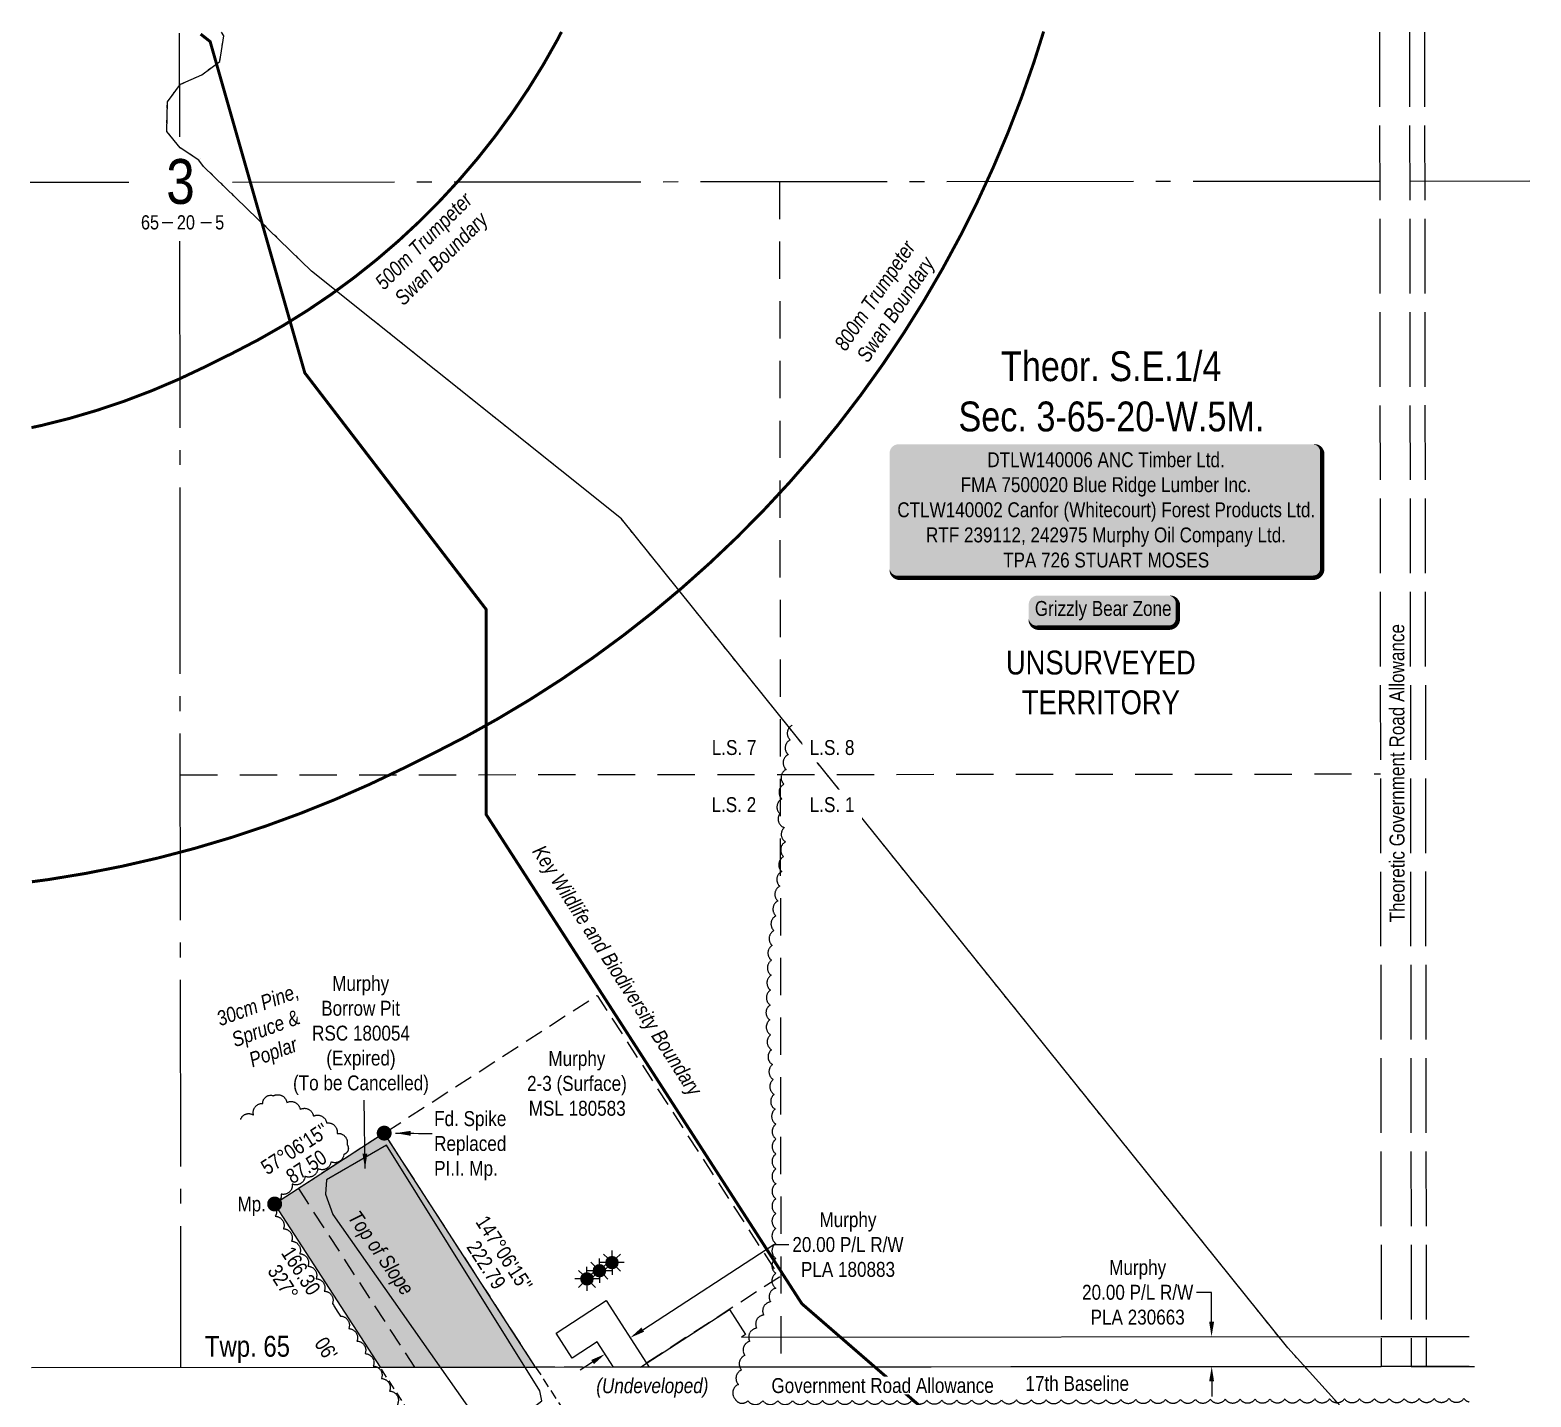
# Model space of a CAD drawing. Extents: x 503935 to 506409, y 6048134 to 6051031.
# Drawn here: x 503935 to 504940, y 6049049 to 6049965 of the extents above; entities that cross this region are included whole.
import ezdxf
from ezdxf.enums import TextEntityAlignment as Align

# ---------------------------------------------------------------- set-up
doc = ezdxf.new("R2010")
doc.units = 0
doc.header["$LTSCALE"] = 5
doc.header["$PDMODE"] = 34
doc.header["$PDSIZE"] = 0.03
for name, pattern in [('0', [1, 1, 0]), ('DASHDOT2', [12.7, 6.35, -3.175, 0, -3.175]), ('foc-ACCESSROAD', [3.75, 2.5, -1.25]), ('foc-LSD', [8, 5, -3]), ('foc-QUARTERLINE', [33, 25, -3, 2, -3]), ('foc-TOPO', [1, 0.2, -0.8]), ('foc-TRAV', [1.875, 1.25, -0.625]), ('foc-UNSURVEYED', [12.5, 10, -2.5]), ('foc-WHEELTRACKS', [2, 0.4, -1.6])]:
    doc.linetypes.add(name, pattern=pattern)
doc.layers.get('Defpoints').update_dxf_attribs({"color": 9})
for name, color, linetype in [('10', 1, 'Continuous'), ('9', 3, 'Continuous'), ('AS-WILDLIFE', 131, 'DASHDOT2'), ('AS-WILDLIFE-BLOCK', 131, 'Continuous'), ('C-RW', 13, 'Continuous'), ('C-SYMBOL', 7, 'Continuous'), ('C-WS', 13, 'foc-ACCESSROAD'), ('C-WS-S', 13, 'Continuous'), ('D-TXT', 6, 'Continuous'), ('L-BD', 7, 'Continuous'), ('L-MON', 1, 'Continuous'), ('L-ROAD-T', 7, 'Continuous'), ('L-SEC', 7, 'Continuous'), ('L-SECLBL', 7, 'Continuous'), ('L-SECQ', 8, 'foc-QUARTERLINE'), ('L-SECTION-LSD', 7, 'foc-LSD'), ('L-UNS-T', 3, 'Continuous'), ('L-USEC', 7, 'foc-UNSURVEYED'), ('P-PROPOSED', 10, 'Continuous'), ('P-PROPOSED-H', 21, 'Continuous'), ('P-TRAV', 4, 'foc-TRAV'), ('T-BUSH', 110, '0'), ('T-BUSH-T', 110, 'Continuous'), ('T-GENERAL', 48, 'foc-TOPO'), ('T-SLOPE', 48, 'Continuous'), ('T-WATER-P3', 160, 'foc-WHEELTRACKS')]:
    doc.layers.add(name, color=color, linetype=linetype)
for name, color, linetype, lineweight in [('C-RW-T', 13, 'Continuous', 9), ('C-WS-T', 13, 'Continuous', 9), ('T-TEXT', 48, 'Continuous', 18)]:
    doc.layers.add(name, color=color, linetype=linetype, lineweight=lineweight)
doc.styles.add('100L', font='', dxfattribs={"height": 11})
doc.styles.add('175L', font='', dxfattribs={"height": 20})
doc.styles.add('240', font='', dxfattribs={"height": 30})
doc.styles.add('80', font='', dxfattribs={"height": 10})
doc.styles.add('80CG', font='', dxfattribs={"height": 10})
doc.styles.add('80L', font='', dxfattribs={"height": 10})
doc.styles.add('80LS', font='', dxfattribs={"height": 10})
doc.styles.add('foc-LtypeFont', font='', dxfattribs={"height": 7.35})
doc.styles.add('SIMPLEX', font='')
doc.styles.get('100L').set_extended_font_data('Arial Narrow')
doc.styles.get('175L').set_extended_font_data('Arial Narrow')
doc.styles.get('240').set_extended_font_data('Arial Narrow')
doc.styles.get('80').set_extended_font_data('Arial Narrow')
doc.styles.get('80CG').set_extended_font_data('Arial Narrow')
doc.styles.get('80L').set_extended_font_data('Arial Narrow')
doc.styles.get('80LS').set_extended_font_data('Arial Narrow', italic=True)
doc.styles.get('foc-LtypeFont').set_extended_font_data('Arial Narrow')
doc.styles.get('SIMPLEX').set_extended_font_data('Arial Narrow')
doc.linetypes.add('foc-TOPO-flowdirection-NOLINE', pattern='A,0,[">",foc-LtypeFont,S=0.3,R=0,X=0,Y=-0.945],-20,[">",foc-LtypeFont,S=0.3,R=0,X=0,Y=-0.945],0', length=20)
doc.dimstyles.new('Compass 5 000', dxfattribs={"dimscale": 5, "dimtxt": 9, "dimasz": 2, "dimexe": 0.2, "dimexo": 0.0625, "dimgap": 0.5, "dimtad": 0, "dimtih": 1, "dimtoh": 1, "dimzin": 0, "dimdsep": 46, "dimtxsty": '80CG', "dimcen": 0.1, "dimse1": 1, "dimse2": 1, "dimclrd": 256, "dimclrt": 256, "dimaunit": 1, "dimadec": 4, "dimazin": 0, "dimtfac": 0.06, "dimtofl": 0, "dimtmove": 0, "dimatfit": 1, "dimfxl": 0.2, "dimtolj": 1, "dimtzin": 0, "dimlwd": -1, "dimarcsym": 0})

# ---------------------------------------------------------------- blocks, each defined once
blk = doc.blocks.new('L-SECLBL')
at = {"layer": '9', "color": 7}
for p, q in [((-5.1, -27.8), (-12.3, -27.8)), ((20.7, -27.8), (13.5, -27.8))]:
    blk.add_line(p, q, dxfattribs=at)
at = {"layer": '10', "color": 2, "style": 'SIMPLEX'}
blk.add_attdef('SEC', text='', height=30, dxfattribs=at).set_placement((0, 0), align=Align.MIDDLE)
at = {"layer": '10', "color": 5, "style": '80L'}
blk.add_attdef('TWP', text='', height=9.5, dxfattribs=at).set_placement((-14.4, -27.4), align=Align.MIDDLE_RIGHT)
blk.add_attdef('RGE', text='', height=9.5, dxfattribs=at).set_placement((3.6, -27.4), align=Align.MIDDLE_CENTER)
blk.add_attdef('MER', text='', height=9.5, dxfattribs=at).set_placement((23.2, -27.4), align=Align.MIDDLE_LEFT)
blk = doc.blocks.new('PLIA')
at = {"color": 255, "const_width": 1}
blk.add_lwpolyline([(-0.5, 0, 1), (0.5, 0, 1)], format="xyb", close=True, dxfattribs=at)
blk = doc.blocks.new('PLIAA')
blk.add_blockref('PLIA', (0, 0))
blk = doc.blocks.new('PLIB')
at = {"color": 1}
blk.add_circle((0, 0), 0.8, dxfattribs=at)
blk = doc.blocks.new('PLIBB')
blk.add_blockref('PLIB', (0, 0))
blk = doc.blocks.new('PLICC')
for name in ['PLIAA', 'PLIBB']:
    blk.add_blockref(name, (0, 0))
blk = doc.blocks.new('PLI')
blk.add_blockref('PLICC', (0, 0))
blk = doc.blocks.new('*D36')
at = {"layer": 'C-RW-T', "transparency": 16777216}
for p, q in [((504345.2, 6049093.9), (504433.1, 6049150.9)), ((504433.1, 6049150.9), (504443.1, 6049150.9)), ((504311.6, 6049072.2), (504303.2, 6049066.8))]:
    blk.add_line(p, q, dxfattribs=at)
for points in [[(504344.3, 6049095.3), (504346.1, 6049092.5), (504336.8, 6049088.5)], [(504310.7, 6049073.6), (504312.5, 6049070.8), (504320, 6049077.6)]]:
    blk.add_solid(points, dxfattribs=at)
at = {"layer": 'Defpoints', "color": 0, "transparency": 16777216}
for p in [(504336.2, 6049089.4), (504336.8, 6049088.5), (504319.4, 6049078.6)]:
    blk.add_point(p, dxfattribs=at)
at = {"layer": 'C-RW-T', "transparency": 16777216, "insert": (504482.7, 6049150.9), "char_height": 10, "attachment_point": 5, "style": '80CG'}
blk.add_mtext('\\A1;Murphy\\P20.00 P/L R/W\\PPLA 180883', dxfattribs=at)
blk = doc.blocks.new('*U40')
h = blk.add_hatch(color=255)
edge = h.paths.add_edge_path()
edge.add_line((-139, -45.5), (139, -45.5))
edge.add_arc((139, -39.5), 6, 270, 360)
edge.add_line((145, -39.5), (145, 38))
edge.add_arc((139, 38), 6, 0, 90)
edge.add_line((139, 44), (-139, 44))
edge.add_arc((-139, 38), 6, 90, 180)
edge.add_line((-145, 38), (-145, -39.5))
edge.add_arc((-139, -39.5), 6, 180, 270)
at = {"color": 44, "flags": 128}
blk.add_lwpolyline([(-139, -45.5, 3, 3, 0), (139, -45.5, 3, 3, 0.414214), (145, -39.5, 3, 3, 0), (145, 38, 3, 0, 0.414214), (139, 44, 0, 0, 0), (-139, 44, 0, 0, 0.414214), (-145, 38, 0, 0, 0), (-145, -39.5, 0, 3, 0.414214)], format="xyseb", close=True, dxfattribs=at)
at = {"color": 44, "style": '80'}
blk.add_attdef('ENTER_TEXT_001', (-36, -5), '', height=10, dxfattribs=at)
blk = doc.blocks.new('*U46')
h = blk.add_hatch(color=255)
edge = h.paths.add_edge_path()
edge.add_line((-44, -11.5), (44, -11.5))
edge.add_arc((44, -5.5), 6, 270, 360)
edge.add_line((50, -5.5), (50, 4))
edge.add_arc((44, 4), 6, 0, 90)
edge.add_line((44, 10), (-44, 10))
edge.add_arc((-44, 4), 6, 90, 180)
edge.add_line((-50, 4), (-50, -5.5))
edge.add_arc((-44, -5.5), 6, 180, 270)
at = {"color": 131, "flags": 128}
blk.add_lwpolyline([(-44, -11.5, 3, 3, 0), (44, -11.5, 3, 3, 0.414214), (50, -5.5, 3, 3, 0), (50, 4, 3, 0, 0.414214), (44, 10, 0, 0, 0), (-44, 10, 0, 0, 0.414214), (-50, 4, 0, 0, 0), (-50, -5.5, 0, 3, 0.414214)], format="xyseb", close=True, dxfattribs=at)
at = {"color": 131, "style": '80'}
blk.add_attdef('ENTER_TEXT_001', (-36, -5), '', height=10, dxfattribs=at)
blk = doc.blocks.new('*D45')
at = {"layer": 'C-RW-T', "transparency": 16777216}
for p, q in [((504726.3, 6049118.9), (504716.3, 6049118.9)), ((504726.3, 6049099.2), (504726.3, 6049118.9)), ((504726.4, 6049059.2), (504726.4, 6049049.2))]:
    blk.add_line(p, q, dxfattribs=at)
for points in [[(504728, 6049099.2), (504724.7, 6049099.2), (504726.3, 6049089.2)], [(504728, 6049059.2), (504724.7, 6049059.2), (504726.4, 6049069.2)]]:
    blk.add_solid(points, dxfattribs=at)
at = {"layer": 'Defpoints', "color": 0, "transparency": 16777216}
for p in [(504540.5, 6049089), (504726.3, 6049089.2), (504540.6, 6049069)]:
    blk.add_point(p, dxfattribs=at)
at = {"layer": 'C-RW-T', "transparency": 16777216, "insert": (504676.8, 6049118.9), "char_height": 10, "attachment_point": 5, "style": '80CG', "bg_fill": 3, "box_fill_scale": 1.1, "bg_fill_color": 256, "bg_fill_true_color": 13158600, "bg_fill_transparency": 0}
blk.add_mtext('\\A1;Murphy\\P20.00 P/L R/W\\PPLA 230663', dxfattribs=at)
blk = doc.blocks.new('GAS')
h = blk.add_hatch(color=255)
h.dxf.hatch_style = 1
edge = h.paths.add_edge_path()
edge.add_arc((0, 0), 0.9, 0, 360)
for p, q in [((-0.81, 0), (-1.62, 0)), ((-0.57, 0.57), (-1.14, 1.14)), ((0, 0.81), (0, 1.62)), ((0.57, 0.57), (1.14, 1.14)), ((1.62, 0), (0.81, 0)), ((-0.57, -0.57), (-1.14, -1.14)), ((0, -0.81), (0, -1.62)), ((1.14, -1.14), (0.57, -0.57))]:
    blk.add_line(p, q)
blk.add_circle((0, 0), 0.8)

msp = doc.modelspace()

# ---------------------------------------------------------------- hatches: boundary and pattern name
at = {"layer": 'P-PROPOSED-H'}
h = msp.add_hatch(color=256, dxfattribs=at)
h.dxf.hatch_style = 1
h.paths.add_polyline_path([(504171.977, 6049225.615), (504098.572, 6049178.088), (504169.327, 6049068.701), (504273.417, 6049068.789)])

# ---------------------------------------------------------------- linework, layer by layer
at = {"layer": 'AS-WILDLIFE', "const_width": 2, "flags": 128}
for points in [[(503935.667, 6049698.415), (503942.404, 6049699.841), (503961.182, 6049704.581), (503979.762, 6049710.045), (503998.117, 6049716.224), (504016.218, 6049723.109), (504034.04, 6049730.69), (504051.554, 6049738.955), (504070.362, 6049748.28), (504087.403, 6049757.141), (504104.091, 6049766.649), (504120.402, 6049776.791), (504136.311, 6049787.553), (504151.796, 6049798.917), (504166.832, 6049810.867), (504181.399, 6049823.386), (504195.474, 6049836.455), (504209.037, 6049850.055), (504222.068, 6049864.165), (504234.548, 6049878.766), (504246.457, 6049893.835), (504257.779, 6049909.35), (504268.497, 6049925.289), (504278.595, 6049941.627), (504288.058, 6049958.341), (504290.748, 6049963.549)], [(504613.804, 6049963.827), (504607.316, 6049943.289), (504598.956, 6049919.469), (504589.848, 6049895.925), (504580.003, 6049872.68), (504569.429, 6049849.757), (504558.137, 6049827.179), (504546.139, 6049804.969), (504533.446, 6049783.148), (504520.071, 6049761.738), (504506.028, 6049740.761), (504491.329, 6049720.237), (504475.991, 6049700.187), (504460.027, 6049680.631), (504443.455, 6049661.588), (504426.29, 6049643.078), (504408.55, 6049625.118), (504390.253, 6049607.727), (504371.415, 6049590.921), (504352.057, 6049574.718), (504332.198, 6049559.134), (504311.857, 6049544.184), (504291.054, 6049529.883), (504269.811, 6049516.246), (504248.148, 6049503.285), (504226.087, 6049491.014), (504203.649, 6049479.446), (504184.842, 6049470.121), (504162.247, 6049459.355), (504139.327, 6049449.302), (504116.103, 6049439.97), (504092.599, 6049431.369), (504068.838, 6049423.507), (504044.842, 6049416.393), (504020.635, 6049410.032), (503996.241, 6049404.431), (503971.684, 6049399.596), (503946.988, 6049395.532), (503935.945, 6049394.067)], [(504829.315, 6048134.771), (504829.223, 6048135.142), (504816.56, 6048186.188), (504737.267, 6048683.094), (504689.69, 6048905.116), (504451.81, 6049111.279), (504240.361, 6049439.026), (504240.36, 6049576.468), (504118.777, 6049735.055), (504055.342, 6049957.076), (504048.984, 6049962.097)]]:
    msp.add_lwpolyline(points, dxfattribs=at)
at = {"layer": 'C-RW'}
msp.add_lwpolyline([(504320.68, 6049113.34), (504347.758, 6049071.526), (504349.484, 6049068.844), (504343.626, 6049068.839), (504325.695, 6049068.824), (504314.768, 6049085.713), (504297.986, 6049074.85), (504287.13, 6049091.622), (504320.68, 6049113.34)], close=True, dxfattribs=at)
at = {"layer": 'C-RW', "flags": 128}
msp.add_lwpolyline([(504898.956, 6049069.31), (504839.945, 6049069.268), (504343.626, 6049068.839), (504403.25, 6049107.444), (504414.114, 6049090.665), (504411.369, 6049088.887), (504839.928, 6049089.258), (504898.941, 6049089.3)], dxfattribs=at)
at = {"layer": 'C-RW-T'}
msp.add_line((504048.732, 6049878.541), (504048.732, 6049878.541), dxfattribs=at)
at = {"layer": 'C-WS', "flags": 128}
msp.add_lwpolyline([(504273.418, 6049068.778), (504171.977, 6049225.615), (504314.585, 6049317.943), (504436.809, 6049129.173), (504343.626, 6049068.839), (504273.418, 6049068.778)], close=True, dxfattribs=at)
at = {"layer": 'C-WS'}
msp.add_lwpolyline([(504273.417, 6049068.789), (504171.977, 6049225.615), (504114.472, 6049188.411), (504192.236, 6049068.72)], close=True, dxfattribs=at)
at = {"layer": 'L-SEC'}
msp.add_line((504860.068, 6049069.283), (504902.491, 6049069.313), dxfattribs=at)
at = {"layer": 'L-SECQ'}
for p, q in [((504034.693, 6049962.664), (504034.761, 6049893.31)), ((504000.801, 6049862.689), (503934.842, 6049862.636)), ((504838.902, 6049863.352), (504070.232, 6049862.744)), ((504939.614, 6049863.432), (504859.008, 6049863.368)), ((504034.829, 6049823.341), (504035.562, 6049068.573))]:
    msp.add_line(p, q, dxfattribs=at)
at = {"layer": 'L-SECTION-LSD'}
for p, q in [((504436.846, 6049863.034), (504437.752, 6049068.92)), ((504035.176, 6049465.644), (504839.422, 6049466.31))]:
    msp.add_line(p, q, dxfattribs=at)
at = {"layer": 'L-USEC'}
for p, q in [((504838.843, 6049963.3), (504839.943, 6049069.268)), ((504858.953, 6049963.316), (504860.052, 6049069.283)), ((504869.007, 6049963.324), (504870.107, 6049069.29))]:
    msp.add_line(p, q, dxfattribs=at)
at = {"layer": 'P-PROPOSED'}
msp.add_lwpolyline([(504171.977, 6049225.615), (504098.572, 6049178.088), (504169.327, 6049068.701), (504273.417, 6049068.789), (504171.977, 6049225.615)], close=True, dxfattribs=at)
at = {"layer": 'P-TRAV'}
for p, q in [((504188.828, 6049038.553), (504169.327, 6049068.701)), ((504273.417, 6049068.789), (504292.918, 6049038.641))]:
    msp.add_line(p, q, dxfattribs=at)
at = {"layer": 'T-BUSH', "flags": 128}
for points in [[(504445.35, 6049499.019, 0.52056705), (504443.967, 6049489.12, 0.52056705), (504442.585, 6049479.221, 0.52056705), (504441.203, 6049469.323, 0.52056705), (504439.821, 6049459.424, 0.52056705), (504438.438, 6049449.525, 0.52056705), (504437.056, 6049439.626, 0.52056705), (504440.11, 6049430.38, 0.52056705), (504440.886, 6049420.784, 0.52056705), (504439.589, 6049410.874, 0.52056705), (504438.292, 6049400.963, 0.52056705), (504436.995, 6049391.053, 0.52056705), (504435.698, 6049381.143, 0.52056705), (504434.401, 6049371.232, 0.52056705), (504433.104, 6049361.322, 0.52056705), (504431.862, 6049351.407, 0.52056705), (504431.513, 6049341.418, 0.52056705), (504431.164, 6049331.43, 0.52056705), (504430.816, 6049321.441, 0.52056705), (504430.467, 6049311.452, 0.52056705), (504430.264, 6049301.465, 0.52056705), (504430.863, 6049291.488, 0.52056705), (504431.462, 6049281.511, 0.52056705), (504432.061, 6049271.535, 0.52056705), (504432.659, 6049261.558, 0.52056705), (504433.258, 6049251.581, 0.52056705), (504433.857, 6049241.604, 0.52056705), (504434.456, 6049231.627, 0.52056705), (504434.465, 6049221.633, 0.52056705), (504434.451, 6049211.638, 0.52056705), (504434.437, 6049201.643, 0.52056705), (504434.423, 6049191.648, 0.52056705), (504434.409, 6049181.654, 0.52056705), (504434.395, 6049171.659, 0.52056705), (504434.381, 6049161.664, 0.52056705), (504434.367, 6049151.669, 0.52056705), (504434.353, 6049141.674, 0.52056705), (504434.339, 6049131.679, 0.52056705), (504434.325, 6049121.685, 0.52056705), (504430.889, 6049112.544, 0.52056705), (504426.204, 6049103.715, 0.52056705), (504421.52, 6049094.886, 0.52056705), (504416.835, 6049086.057, 0.52056705), (504413.608, 6049076.69, 0.52056705), (504411.433, 6049066.934, 0.52056705), (504409.258, 6049057.179, 0.52056705), (504407.084, 6049047.424, 0.52056705), (504415.633, 6049046.293, 0.52056705), (504425.627, 6049046.325, 0.52056705), (504435.622, 6049046.358, 0.52056705), (504445.617, 6049046.39, 0.52056705), (504455.612, 6049046.422, 0.52056705), (504465.606, 6049046.455, 0.52056705), (504475.601, 6049046.487, 0.52056705), (504485.596, 6049046.519, 0.52056705), (504495.591, 6049046.552, 0.52056705), (504505.586, 6049046.584, 0.52056705), (504515.58, 6049046.616, 0.52056705), (504525.575, 6049046.649, 0.52056705), (504535.57, 6049046.681, 0.52056705), (504545.565, 6049046.713, 0.52056705), (504555.56, 6049046.746, 0.52056705), (504565.554, 6049046.778, 0.52056705), (504575.549, 6049046.81, 0.52056705), (504585.544, 6049046.843, 0.52056705), (504595.539, 6049046.875, 0.52056705), (504605.533, 6049046.907, 0.52056705), (504615.528, 6049046.94, 0.52056705), (504625.523, 6049046.972, 0.52056705), (504635.518, 6049047.004, 0.52056705), (504645.513, 6049047.037, 0.52056705), (504655.507, 6049047.069, 0.52056705), (504665.502, 6049047.101, 0.52056705), (504675.497, 6049047.134, 0.52056705), (504685.492, 6049047.166, 0.52056705), (504695.487, 6049047.198, 0.52056705), (504705.481, 6049047.231, 0.52056705), (504715.476, 6049047.263, 0.52056705), (504725.471, 6049047.295, 0.52056705), (504735.466, 6049047.328, 0.52056705), (504745.461, 6049047.36, 0.52056705), (504755.455, 6049047.392, 0.52056705), (504765.45, 6049047.425, 0.52056705), (504775.445, 6049047.457, 0.52056705), (504785.44, 6049047.489, 0.52056705), (504795.434, 6049047.522, 0.52056705), (504805.429, 6049047.554, 0.52056705), (504815.424, 6049047.586, 0.52056705), (504825.419, 6049047.619, 0.52056705), (504835.414, 6049047.651, 0.52056705), (504845.408, 6049047.683, 0.52056705), (504855.403, 6049047.716, 0.52056705), (504865.398, 6049047.748, 0.52056705), (504875.393, 6049047.78, 0.52056705), (504885.388, 6049047.813, 0.52056705), (504895.382, 6049047.845, 0.18352108), (504898.973, 6049045.421, 0.18352108)], [(504075.776, 6049234.665, -0.52056705), (504084.507, 6049237.596, -0.52056705), (504090.549, 6049245.558, -0.52056705), (504097.846, 6049250.667, -0.52056705), (504106.736, 6049246.1, -0.52056705), (504115.626, 6049241.532, -0.52056705), (504124.516, 6049236.964, -0.52056705), (504133.407, 6049232.397, -0.52056705), (504140.412, 6049225.378, -0.52056705), (504147.113, 6049217.962, -0.52056705), (504144.884, 6049211.323, -0.52056705), (504136.342, 6049206.33, -0.52056705), (504127.478, 6049201.782, -0.52056705), (504118.9, 6049196.651, -0.52056705), (504110.379, 6049191.444, -0.52056705), (504102.978, 6049184.727, -0.52056705), (504095.576, 6049178.011, -0.52056705), (504098.994, 6049169.908, -0.52056705), (504104.463, 6049161.543, -0.52056705), (504109.933, 6049153.177, -0.52056705), (504115.403, 6049144.812, -0.52056705), (504120.872, 6049136.446, -0.52056705), (504126.342, 6049128.081, -0.52056705), (504131.812, 6049119.716, -0.52056705), (504137.281, 6049111.35), (504142.751, 6049102.985, -0.52056705), (504148.221, 6049094.619, -0.52056705), (504153.69, 6049086.254, -0.52056705), (504159.16, 6049077.889, -0.52056705), (504164.63, 6049069.523, -0.52056705), (504170.099, 6049061.158, -0.52056705), (504175.569, 6049052.792, -0.52056705), (504181.039, 6049044.427, -0.52056705), (504176.899, 6049041.484, -0.52056705), (504166.91, 6049041.84, -0.52056705), (504156.922, 6049042.197, -0.52056705), (504146.933, 6049042.553, -0.52056705), (504136.945, 6049042.91, -0.52056705), (504129.136, 6049043.189, -0.52056705)]]:
    msp.add_lwpolyline(points, format="xyb", dxfattribs=at)
at = {"layer": 'T-SLOPE', "flags": 128}
msp.add_lwpolyline([(504277.653, 6049046.261), (504276.259, 6049052.847), (504173.428, 6049217.487), (504133.349, 6049194.311), (504132.54, 6049184.815), (504137.53, 6049171.171), (504237.868, 6049028.437), (504243.906, 6049024.358), (504251.745, 6049026.167), (504277.639, 6049046.252)], dxfattribs=at)
at = {"layer": 'T-WATER-P3', "linetype": 'foc-TOPO-flowdirection-NOLINE', "flags": 128}
msp.add_lwpolyline([(504051, 6049873.448), (504047.832, 6049877.537), (504035.312, 6049885.866), (504026.224, 6049896.826), (504026.713, 6049916.637), (504035.46, 6049928.436), (504049.834, 6049934.873), (504061.812, 6049943.838), (504064.453, 6049960.94), (504062.901, 6049963.304)], dxfattribs=at)
at = {"layer": 'T-WATER-P3', "flags": 128}
msp.add_lwpolyline([(504051, 6049873.448), (504047.832, 6049877.537), (504035.312, 6049885.866), (504026.224, 6049896.826), (504026.713, 6049916.637), (504035.46, 6049928.436), (504049.834, 6049934.873), (504061.812, 6049943.838), (504064.453, 6049960.94), (504062.901, 6049963.304)], dxfattribs=at)

# ---------------------------------------------------------------- block references
at = {"layer": 'AS-WILDLIFE-BLOCK'}
ref = msp.add_blockref('*U46', (504653.765, 6049575.822), dxfattribs=dict(at, xscale=0.99948742, yscale=0.99948742, zscale=0.99948742))
ref.add_attrib('ENTER_TEXT_001', 'Grizzly Bear Zone', (504607.877, 6049572.205), dxfattribs={"layer": '0', "color": 131, "height": 9.99487, "style": '80'})
at = {"layer": 'C-RW-T'}
ref = msp.add_blockref('*U40', (504655.55, 6049643.259), dxfattribs=dict(at, xscale=0.99948742, yscale=0.99948742, zscale=0.99948742))
ref.add_attrib('ENTER_TEXT_001', 'DTLW140006 ANC Timber Ltd.', (504576.072, 6049671.861), dxfattribs={"layer": '0', "color": 44, "height": 9.99487, "style": '80'})
ref.add_attrib('ENTER_TEXT_002', 'FMA 7500020 Blue Ridge Lumber Inc.', (504558.175, 6049655.162), dxfattribs={"layer": '0', "color": 44, "height": 9.99487, "style": '80'})
ref.add_attrib('ENTER_TEXT_003', 'CTLW140002 Canfor (Whitecourt) Forest Products Ltd.', (504515.762, 6049638.326), dxfattribs={"layer": '0', "color": 44, "height": 9.99487, "style": '80'})
ref.add_attrib('ENTER_TEXT_004', 'RTF 239112, 242975 Murphy Oil Company Ltd.', (504534.984, 6049621.491), dxfattribs={"layer": '0', "color": 44, "height": 9.99487, "style": '80'})
ref.add_attrib('ENTER_TEXT_005', 'TPA 726 STUART MOSES', (504586.67, 6049604.656), dxfattribs={"layer": '0', "color": 44, "height": 9.99487, "style": '80'})
at = {"layer": 'C-WS-S', "color": 2, "xscale": 5.000000000000009, "yscale": 5.000000000000009, "zscale": 5.000000000000009}
for p in [(504316.208, 6049133.399), (504324.603, 6049138.86), (504307.813, 6049127.939)]:
    msp.add_blockref('GAS', p, dxfattribs=at)
at = {"layer": 'L-MON', "color": 2, "xscale": 5.000000000000018, "yscale": 5.000000000000018, "zscale": 5.000000000000018}
msp.add_blockref('PLI', (504171.977, 6049225.615), dxfattribs=at)
at = {"layer": 'L-SECLBL'}
msp.add_blockref('L-SECLBL', (504035.511, 6049863.334), dxfattribs=at).add_auto_attribs({'SEC': '3', 'TWP': '65', 'RGE': '20', 'MER': '5'})

# ---------------------------------------------------------------- texts
at = {"layer": 'AS-WILDLIFE'}
for s, width, gutter_width, heights, insert, char_height, attachment_point, rotation, style in [('{\\fArial Narrow|b0|i1|c0|p34;500m Trumpeter \\PSwan Boundary}', 85.73134, 44.977, [0], (504205.225, 6049816.536), 9.99487, 5, 44.922316, '240'), ('{\\fArial Narrow|b0|i1|c0|p34;800m Trumpeter \\PSwan Boundary}', 85.73134, 44.977, [0], (504508.807, 6049781.477), 9.99487, 5, 56.137158, '240'), ('{\\fArial Narrow|b0|i1|c0|p34;Key Wildlife and Biodiversity Boundary}', 196.95973, 50, [18.017], (504279.2, 6049419.767), 9.99484, 1, 302.828539, '80L')]:
    msp.add_mtext_dynamic_manual_height_columns(s, width=width, gutter_width=gutter_width, heights=heights, dxfattribs=dict(at, insert=insert, char_height=char_height, attachment_point=attachment_point, rotation=rotation, style=style))
at = {"layer": 'C-SYMBOL', "color": 3, "style": '175L'}
for s, p in [('Theor. S.E.1/4', (504585.19, 6049729.549)), ('Sec. 3-65-20-W.5M.', (504556.745, 6049695.861))]:
    msp.add_text(s, height=20, dxfattribs=at).set_placement(p)
at = {"layer": 'C-WS-T', "char_height": 10, "attachment_point": 1, "style": '80L'}
for s, width, insert in [('\\pi26.60525;Murphy\\P\\pi19.26896;Borrow Pit\\P\\pi13.15709;RSC 180054\\P\\pi22.68643;(Expired)\\P\\pi0.39447;(To be Cancelled)', 90.45471, (504110.495, 6049330.961)), ('\\pi68.90021;Murphy\\P\\pi54.60622;2-3 (Surface)\\P\\pi55.73855;MSL 180583', 175.04463, (504213.074, 6049280.6))]:
    msp.add_mtext_dynamic_manual_height_columns(s, width=width, gutter_width=50, heights=[0], dxfattribs=dict(at, insert=insert))
at = {"layer": 'D-TXT', "color": 3, "insert": (504051.835, 6049089.73), "char_height": 13.9928, "attachment_point": 1, "rotation": 0.06747, "style": '80L'}
msp.add_mtext_dynamic_manual_height_columns('Twp. 65', width=101.3954, gutter_width=47.5, heights=[0], dxfattribs=at)
at = {"layer": 'L-BD', "style": '80L'}
for s, height, rotation, p in [("57°06'15''", 9.9949, 32.9012, (504112.04, 6049215.111)), ('87.50', 9.9949, 32.9012, (504119.776, 6049203.152)), ("147°06'15''", 9.99487, 302.9012, (504252.393, 6049145.017)), ('222.79', 9.9949, 302.9012, (504240.435, 6049137.281)), ('166.30', 9.9949, 302.9012, (504116.238, 6049133.301)), ('327°', 9.9949, 302.9012, (504104.28, 6049125.565)), ("06'", 9.9949, 302.9012, (504133.032, 6049081.122))]:
    msp.add_text(s, height=height, rotation=rotation, dxfattribs=at).set_placement(p, align=Align.MIDDLE)
at = {"layer": 'L-ROAD-T', "style": '80L'}
msp.add_text('Theoretic Government Road Allowance', height=10, rotation=90.062329, dxfattribs=at).set_placement((504850.54, 6049466.795), align=Align.MIDDLE_CENTER)
at = {"layer": 'L-UNS-T', "color": 3, "insert": (504652.13, 6049527.502), "char_height": 16, "attachment_point": 5, "style": '80L'}
msp.add_mtext_dynamic_manual_height_columns('UNSURVEYED TERRITORY', width=126.41375, gutter_width=47.5, heights=[0], dxfattribs=at)
at = {"layer": 'T-BUSH-T', "insert": (504047.949, 6049302.67), "char_height": 9.99484, "attachment_point": 1, "rotation": 20, "style": '80LS'}
msp.add_mtext_dynamic_manual_height_columns('\\pi11.30661;30cm Pine, \\P\\pi16.00064;Spruce & \\P\\pi22.28662;Poplar', width=78.10981, gutter_width=50, heights=[0], dxfattribs=at)
at = {"layer": 'T-GENERAL', "insert": (504155.338, 6049174.797), "char_height": 9.98958, "attachment_point": 1, "rotation": 305.106143, "style": '80L'}
msp.add_mtext_dynamic_manual_height_columns('{\\fArial Narrow|b0|i1|c0|p34;Top of Slope}', width=64.71193, gutter_width=49.974, heights=[0], dxfattribs=at)
at = {"layer": 'T-TEXT', "style": '80LS'}
msp.add_text('(Undeveloped)', height=10, rotation=0.049569, dxfattribs=at).set_placement((504351.651, 6049056.364), align=Align.MIDDLE_CENTER)

# ---------------------------------------------------------------- leaders
at = {"layer": 'C-WS-T', "path_type": 1}
msp.add_leader([(504159.175, 6049201.923), (504158.554, 6049247.626)], dimstyle='Compass 5 000', override={"dimgap": 0.5, "dimtad": 0}, dxfattribs=at)

# ---------------------------------------------------------------- next in the draw order: texts
at = {"layer": 'L-ROAD-T', "insert": (504636.315, 6049062.861), "char_height": 9.99484, "width": 68.99344, "attachment_point": 2, "rotation": 0.043524, "style": '80L', "bg_fill": 3, "box_fill_scale": 1.1, "bg_fill_color": 256, "bg_fill_transparency": 0}
msp.add_mtext('17th Baseline', dxfattribs=at)

# ---------------------------------------------------------------- next in the draw order: linework, layer by layer
at = {"layer": 'L-SEC', "flags": 128}
msp.add_lwpolyline([(503935.613, 6049068.503), (504839.945, 6049069.269)], dxfattribs=at)
at = {"layer": 'T-WATER-P3', "linetype": 'foc-TOPO-flowdirection-NOLINE', "flags": 128}
msp.add_lwpolyline([(504940.323, 6048907.393), (504922.76, 6048920.782), (504777.402, 6049081.714), (504330.945, 6049637.189), (504123.291, 6049803.313), (504051, 6049873.448)], dxfattribs=at)
at = {"layer": 'T-WATER-P3', "flags": 128}
msp.add_lwpolyline([(504940.323, 6048907.393), (504922.76, 6048920.782), (504777.402, 6049081.714), (504330.945, 6049637.189), (504123.291, 6049803.313), (504051, 6049873.448)], dxfattribs=at)

# ---------------------------------------------------------------- next in the draw order: texts
at = {"layer": 'L-MON', "char_height": 9.99484, "attachment_point": 1, "style": '80L', "bg_fill": 2}
for s, width, insert in [('Fd. Spike\\PReplaced PI.I. Mp.', 47.97428, (504205.43, 6049240.33)), ('\\pi0.95217;Mp.', 18.20793, (504072.696, 6049183.14))]:
    msp.add_mtext_dynamic_manual_height_columns(s, width=width, gutter_width=50, heights=[0], dxfattribs=dict(at, insert=insert))
at = {"layer": 'L-ROAD-T', "insert": (504505.902, 6049061.498), "char_height": 10, "width": 149.76711, "attachment_point": 2, "rotation": 0.049569, "style": '80L', "bg_fill": 3, "box_fill_scale": 1.1, "bg_fill_color": 256, "bg_fill_transparency": 0}
msp.add_mtext('Government Road Allowance', dxfattribs=at)
at = {"layer": 'L-SECTION-LSD', "char_height": 10, "attachment_point": 1, "style": '100L', "bg_fill": 3, "box_fill_scale": 1.5, "bg_fill_color": 256, "bg_fill_transparency": 0}
for s, width, insert in [('\\pi2.30612;L.S. 7', 30.88047, (504389.135, 6049489.014)), ('L.S. 8', 30.40114, (504457.094, 6049489.014)), ('\\pi2.14046;L.S. 2', 30.65342, (504389.135, 6049450.729)), ('L.S. 1', 29.99119, (504457.094, 6049450.729))]:
    msp.add_mtext_dynamic_manual_height_columns(s, width=width, gutter_width=55, heights=[0], dxfattribs=dict(at, insert=insert))

# ---------------------------------------------------------------- next in the draw order: block references
at = {"layer": 'L-MON', "color": 2, "xscale": 5.000000000000018, "yscale": 5.000000000000018, "zscale": 5.000000000000018}
msp.add_blockref('PLI', (504098.555, 6049178.114), dxfattribs=at)

# ---------------------------------------------------------------- next in the draw order: dimensions: what is measured, and where the dimension line sits
at = {"layer": 'C-RW-T'}
dim = msp.add_linear_dim(base=(504336.767, 6049088.498), p1=(504319.381, 6049078.583), p2=(504336.154, 6049089.445), angle=32.926236, text='Murphy\\P20.00 P/L R/W\\PPLA 180883', dimstyle='Compass 5 000', dxfattribs=at)
dim.commit()
dim.dimension.update_dxf_attribs({"geometry": '*D36', "text_midpoint": (504482.655, 6049150.891), "dimtype": 161})
dim = msp.add_linear_dim(base=(504726.333, 6049089.16), p1=(504540.558, 6049069.009), p2=(504540.541, 6049088.999), angle=90.049569, text='Murphy\\P20.00 P/L R/W\\PPLA 230663', dimstyle='Compass 5 000', override={"dimtfill": 1}, dxfattribs=at)
dim.commit()
dim.dimension.update_dxf_attribs({"geometry": '*D45', "text_midpoint": (504676.768, 6049118.855), "dimtype": 161})

# ---------------------------------------------------------------- next in the draw order: leaders
at = {"layer": 'L-MON', "path_type": 1}
msp.add_leader([(504179.652, 6049225.578), (504204.017, 6049225.376)], dimstyle='Compass 5 000', override={"dimgap": 0.5, "dimtad": 0}, dxfattribs=at)

doc.saveas('drawing.dxf')
